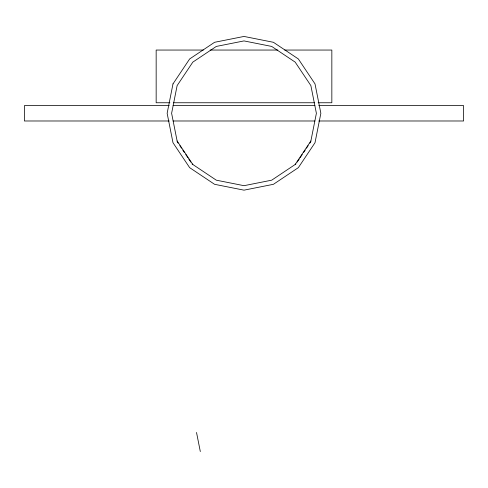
<?xml version="1.0" encoding="UTF-8"?>
<svg xmlns="http://www.w3.org/2000/svg" width="488" height="488" viewBox="0 0 488 488"><rect width="100%" height="100%" fill="white"/><g stroke="black" fill="none" stroke-linecap="round" stroke-linejoin="round"><path stroke-width="0.73" d="M295.179 164.486L310.874 141.001M297.174 162.101L299.29 158.942M300.132 157.673L302.249 154.513M303.518 152.616L305.207 150.084M306.476 148.187L308.166 145.656M309.856 143.124L310.704 141.862L316.383 113.301L310.874 85.601L295.179 62.122L271.7 46.433L244 40.919L216.3 46.433L192.821 62.122L177.126 85.601L171.617 113.301L177.296 141.862L178.144 143.124M295.911 163.999L271.7 180.176L244 185.684L216.3 180.176L192.089 163.999M203.313 50.05L156.16 50.05L156.16 102.754L169.848 102.754M210.157 50.05L277.843 50.05M284.687 50.05L331.84 50.05L331.84 102.754L318.152 102.754M173.655 102.754L314.345 102.754M169.275 105.615L24.4 105.615L24.4 120.987L169.275 120.987M173.088 105.615L314.912 105.615M318.725 105.615L463.6 105.615L463.6 120.987L318.725 120.987M173.088 120.987L314.912 120.987M177.126 141.001L192.821 164.486M179.834 145.656L181.524 148.187M182.793 150.084L184.482 152.616M185.751 154.513L187.868 157.673M188.71 158.942L190.826 162.101M196.518 432.459L200.318 451.559M172.99 83.893L167.14 113.301L172.99 142.716L189.649 167.652L214.586 184.311L244 190.161L273.414 184.311L298.351 167.652L315.01 142.716L320.86 113.301L315.01 83.893L298.351 58.957L273.414 42.291L244 36.441L214.586 42.291L189.649 58.957L172.99 83.893"/></g></svg>
